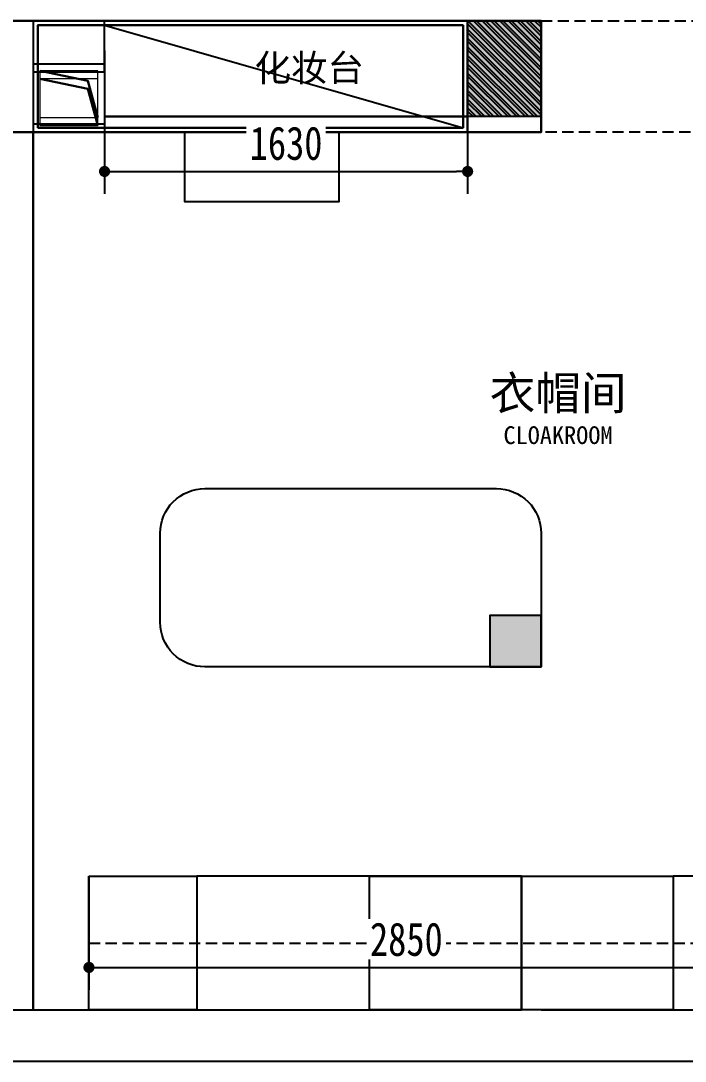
# Model space of a CAD drawing. Header units: millimetres. Extents: x 2919 to 27402, y 1359 to 40342.
# Drawn here: x 10012 to 12995, y 5050 to 9720 of the extents above; entities that cross this region are included whole.
import ezdxf
from ezdxf.enums import TextEntityAlignment as Align

# ---------------------------------------------------------------- set-up
doc = ezdxf.new("R2010")
doc.units = ezdxf.units.MM
doc.linetypes.add('DASHED', pattern=[0.75, 0.5, -0.25])
for name, color, linetype in [('Chen_活动家具', 51, 'Continuous'), ('FF-FURN', 51, 'Continuous'), ('JIA', 3, 'Continuous'), ('W-文字', 30, 'Continuous')]:
    doc.layers.add(name, color=color, linetype=linetype)
doc.layers.add('jia -', color=147, linetype='Continuous', lineweight=5)
doc.layers.add('填充', color=250, linetype='Continuous', lineweight=30)
doc.styles.add('公众号：设计行', font='simhei.ttf')
doc.styles.add('家具内标注', font='simhei.ttf', dxfattribs={"height": 140})
doc.styles.add('黑体', font='simhei.ttf', dxfattribs={"width": 0.8})
doc.dimstyles.new('小汪专用平面标注', dxfattribs={"dimtxt": 150, "dimasz": 50, "dimexe": 100, "dimexo": 0, "dimgap": 50, "dimtad": 1, "dimdec": 0, "dimtxsty": '黑体', "dimblk": 'DOT', "dimcen": 50, "dimdle": 100, "dimclrd": 44, "dimclre": 44, "dimclrt": 51, "dimadec": 0, "dimazin": 0, "dimtfac": 1, "dimtdec": 0, "dimtmove": 1, "dimatfit": 3, "dimldrblk": 'DOT', "dimfxl": 0, "dimlwd": -1, "dimarcsym": 0})

# ---------------------------------------------------------------- blocks, each defined once
blk = doc.blocks.new('*U23')
at = {"style": '公众号：设计行'}
for tag, height, p in [('公众号/视频号/抖音/小红书【设计行】', 150, (51239.9, 11840.5)), ('设计行原创', 80, (51239.4, 11686.5))]:
    blk.add_attdef(tag, text='', height=height, dxfattribs=at).set_placement(p, align=Align.CENTER)
blk = doc.blocks.new('sghdjgh')
blk.add_blockref('*U23', (44772.7, -56649.4)).add_auto_attribs({'设计行原创': 'CLOAKROOM', '公众号/视频号/抖音/小红书【设计行】': '衣帽间'})
at = {"layer": 'W-文字', "color": 30, "insert": (94895.4, -43280.9), "char_height": 120, "attachment_point": 5, "style": '家具内标注'}
blk.add_mtext('\\A1;化妆台', dxfattribs=at)
blk = doc.blocks.new('shdhj')
at = {"color": 55, "linetype": 'DASHED', "ltscale": 100}
blk.add_line((77392.5, -84602.7), (80242.5, -84602.7), dxfattribs=at)
blk.add_lwpolyline([(80242.5, -80962.7), (79422.5, -80962.7), (79422.5, -80462.7), (80792.5, -80462.7), (80792.5, -80962.7)], dxfattribs=at)
at = {"layer": 'Chen_活动家具'}
blk.add_lwpolyline([(77142.5, -80962.7), (79092.5, -80962.7), (79092.5, -80462.7), (77142.5, -80462.7)], close=True, dxfattribs=at)
at = {"layer": 'FF-FURN'}
blk.add_line((77462.5, -80482.7), (79072.5, -80942.7), dxfattribs=at)
for points in [[(79422.5, -80962.7), (76662.5, -80962.7), (76662.5, -80462.7), (79422.5, -80462.7)], [(79422.5, -80462.7), (77142.5, -80462.7), (77142.5, -80962.7), (79422.5, -80962.7)], [(77823.1, -80962.7), (78513.9, -80962.7), (78513.9, -81275.8), (77823.1, -81275.8)], [(77392.5, -84302.7), (77876.8, -84302.7), (77876.8, -84902.7), (77392.5, -84902.7)], [(79334.1, -84902.7), (79334.1, -84302.7), (77876.8, -84302.7), (77876.8, -84902.7)], [(78652.7, -84902.7), (78652.7, -84302.7), (79334.1, -84302.7), (79334.1, -84902.7)], [(79334.1, -84902.7), (79334.1, -84302.7), (80015.5, -84302.7), (80015.5, -84902.7)], [(80242.5, -84902.7), (80242.5, -84302.7), (80015.5, -84302.7), (80015.5, -84902.7)]]:
    blk.add_lwpolyline(points, close=True, dxfattribs=at)
blk.add_lwpolyline([(77912.5, -82562.7), (79222.5, -82562.7, -0.414214), (79422.5, -82762.7), (79422.5, -83362.7), (77912.5, -83362.7, -0.414214), (77712.5, -83162.7), (77712.5, -82762.7, -0.414214)], format="xyb", close=True, dxfattribs=at)
at = {"layer": '填充', "ltscale": 100}
blk.add_line((79092.5, -80892.7), (77462.5, -80892.7), dxfattribs=at)
blk.add_lwpolyline([(77162.5, -80942.7), (79072.5, -80942.7), (79072.5, -80482.7), (77162.5, -80482.7)], close=True, dxfattribs=at)
blk = doc.blocks.new('sfghdj')
at = {"ltscale": 100}
h = blk.add_hatch(dxfattribs=at)
h.set_pattern_fill('ANSI31', color=256, scale=222, angle=180, style=0)
h.set_pattern_definition([(315, (544607.747, -543956.45), (-19.6222132, -19.6222132), [])])
h.paths.add_polyline_path([(95991, -80462.7), (96321, -80462.7), (96321, -80892.7), (95991, -80892.7)])
h = blk.add_hatch(dxfattribs=at)
h.set_pattern_fill('ANSI31', color=256, scale=222, style=0)
h.set_pattern_definition([(135, (-350620.37, 384368.895), (19.6222132, 19.6222132), [])])
h.paths.add_polyline_path([(95991, -80462.7), (96321, -80462.7), (96321, -80892.7), (95991, -80892.7)])
h = blk.add_hatch(color=256, dxfattribs=at)
h.dxf.hatch_style = 1
h.paths.add_polyline_path([(95991, -80462.7), (96321, -80462.7), (96321, -80892.7), (95991, -80892.7)])
h = blk.add_hatch(color=256, dxfattribs=at)
h.dxf.hatch_style = 1
h.paths.add_polyline_path([(95991, -80462.7), (96321, -80462.7), (96321, -80892.7), (95991, -80892.7)])
h = blk.add_hatch(color=256, dxfattribs=at)
h.dxf.hatch_style = 1
h.paths.add_polyline_path([(96091, -83362.7), (96321, -83362.7), (96321, -83132.7), (96091, -83132.7)])
for p, q in [((94041, -80462.7), (93561, -80462.7)), ((94041, -80462.7), (94041, -80962.7)), ((94361, -80462.7), (94041, -80462.7)), ((95991, -80462.7), (95991, -80892.7)), ((96321, -80462.7), (95991, -80462.7)), ((95991, -80462.7), (95991, -80892.7)), ((95991, -80462.7), (95991, -80892.7)), ((95991, -80892.7), (95991, -80462.7)), ((96321, -80462.7), (96321, -80892.7)), ((96321, -80892.7), (96321, -80462.7)), ((96321, -80892.7), (96321, -80462.7)), ((96321, -80892.7), (96321, -80462.7)), ((94361, -80692.7), (94041, -80692.7)), ((96321, -80892.7), (95991, -80892.7)), ((96321, -80892.7), (95991, -80892.7)), ((96321, -80892.7), (95991, -80892.7)), ((96321, -80892.7), (95991, -80892.7)), ((96321, -80892.7), (96321, -80892.7)), ((93561, -80962.7), (94041, -80962.7)), ((96321, -83362.7), (96321, -83362.7)), ((93811, -84902.7), (96091, -84902.7)), ((96321, -84902.7), (97831, -84902.7)), ((93811, -85132.7), (99861, -85132.7))]:
    blk.add_line(p, q, dxfattribs=at)
at = {"color": 255}
for p, q in [((94361, -80692.7), (94361, -80462.7)), ((96321, -84902.7), (96091, -84902.7))]:
    blk.add_line(p, q, dxfattribs=at)
blk.add_lwpolyline([(95991, -80962.7), (96321, -80962.7), (96321, -80462.7), (95991, -80462.7)], close=True)
at = {"ltscale": 100}
blk.add_lwpolyline([(96091, -83362.7), (96321, -83362.7), (96321, -83132.7), (96091, -83132.7)], close=True, dxfattribs=at)
at = {"layer": 'JIA', "ltscale": 100}
for p, q in [((94361, -80657.1), (94041, -80657.1)), ((94361, -80692.7), (94041, -80692.7)), ((94361, -80657.1), (94361, -80927.1)), ((94361, -80692.7), (94361, -80962.7)), ((94361, -80927.1), (94041, -80927.1)), ((94361, -80962.7), (94041, -80962.7))]:
    blk.add_line(p, q, dxfattribs=at)
at = {"layer": 'jia -', "ltscale": 100}
for points in [[(94071, -80897.1), (94331, -80897.1), (94331, -80687.1), (94071, -80687.1)], [(94071, -80932.7), (94331, -80932.7), (94331, -80722.7), (94071, -80722.7)]]:
    blk.add_lwpolyline(points, close=True, dxfattribs=at)
at = {"layer": '填充', "ltscale": 100}
blk.add_line((94041, -80962.7), (94041, -84902.7), dxfattribs=at)
for points in [[(94071, -80687.1), (94286.3, -80732.9), (94331, -80897.1)], [(94071, -80722.7), (94286.3, -80768.6), (94331, -80932.7)]]:
    blk.add_lwpolyline(points, dxfattribs=at)
blk = doc.blocks.new('_Dot')
at = {"color": 0, "linetype": 'ByBlock', "lineweight": -2}
blk.add_line((-0.5, 0), (-1, 0), dxfattribs=at)
at = {"color": 0, "linetype": 'ByBlock', "const_width": 0.5}
blk.add_lwpolyline([(-0.25, 0, 1), (0.25, 0, 1)], format="xyb", close=True, dxfattribs=at)
blk = doc.blocks.new('*D124')
at = {"color": 44, "lineweight": -2, "transparency": 16777216}
for p, q in [((10388.5, 9586.6), (10388.5, 8943.8)), ((12018.5, 9617.4), (12018.5, 8943.8))]:
    blk.add_line(p, q, dxfattribs=at)
at = {"color": 44, "transparency": 16777216}
blk.add_line((10438.5, 9043.8), (11968.5, 9043.8), dxfattribs=at)
at = {"layer": 'Defpoints', "color": 0, "transparency": 16777216}
for p in [(10388.5, 9586.6), (12018.5, 9617.4), (12018.5, 9043.8)]:
    blk.add_point(p, dxfattribs=at)
at = {"color": 44, "transparency": 16777216, "xscale": 50, "yscale": 50, "zscale": 50, "rotation": 180}
blk.add_blockref('_Dot', (10388.5, 9043.8), dxfattribs=at)
at = {"color": 44, "transparency": 16777216, "xscale": 50, "yscale": 50, "zscale": 50}
blk.add_blockref('_Dot', (12018.5, 9043.8), dxfattribs=at)
at = {"color": 51, "transparency": 16777216, "insert": (11203.5, 9169.7), "char_height": 150, "attachment_point": 5, "style": '黑体', "bg_fill": 3, "box_fill_scale": 1.1, "bg_fill_color": 256, "bg_fill_true_color": 13158600, "bg_fill_transparency": 0}
blk.add_mtext('1630', dxfattribs=at)
blk = doc.blocks.new('*D128')
at = {"color": 44, "lineweight": -2, "transparency": 16777216}
for p, q in [((10318.5, 5880.1), (10318.5, 5370.9)), ((13168.5, 5880.1), (13168.5, 5370.9))]:
    blk.add_line(p, q, dxfattribs=at)
at = {"color": 44, "transparency": 16777216}
blk.add_line((10368.5, 5470.9), (13118.5, 5470.9), dxfattribs=at)
at = {"layer": 'Defpoints', "color": 0, "transparency": 16777216}
for p in [(10318.5, 5880.1), (13168.5, 5880.1), (13168.5, 5470.9)]:
    blk.add_point(p, dxfattribs=at)
at = {"color": 44, "transparency": 16777216, "xscale": 50, "yscale": 50, "zscale": 50, "rotation": 180}
blk.add_blockref('_Dot', (10318.5, 5470.9), dxfattribs=at)
at = {"color": 44, "transparency": 16777216, "xscale": 50, "yscale": 50, "zscale": 50}
blk.add_blockref('_Dot', (13168.5, 5470.9), dxfattribs=at)
at = {"color": 51, "transparency": 16777216, "insert": (11743.5, 5596.7), "char_height": 150, "attachment_point": 5, "style": '黑体', "bg_fill": 3, "box_fill_scale": 1.1, "bg_fill_color": 256, "bg_fill_true_color": 13158600, "bg_fill_transparency": 0}
blk.add_mtext('2850', dxfattribs=at)

msp = doc.modelspace()

# ---------------------------------------------------------------- block references
at = {"color": 6}
msp.add_blockref('sghdjgh', (-83587.8, 52783), dxfattribs=at)

# ---------------------------------------------------------------- next in the draw order: block references
msp.add_blockref('shdhj', (-67074.1, 90182.8), dxfattribs=at)

# ---------------------------------------------------------------- next in the draw order: block references
msp.add_blockref('sfghdj', (-83972.5, 90182.8), dxfattribs=at)

# ---------------------------------------------------------------- next in the draw order: dimensions: what is measured, and where the dimension line sits
at = {"color": 250}
for base, p1, p2, picture, middle in [((12018.5, 9043.8), (10388.5, 9586.6), (12018.5, 9617.4), '*D124', (11203.5, 9169.7)), ((13168.5, 5470.9), (10318.5, 5880.1), (13168.5, 5880.1), '*D128', (11743.5, 5596.7))]:
    dim = msp.add_linear_dim(base=base, p1=p1, p2=p2, dimstyle='小汪专用平面标注', dxfattribs=at)
    dim.commit()
    dim.dimension.update_dxf_attribs({"geometry": picture, "text_midpoint": middle})

doc.saveas('drawing.dxf')
